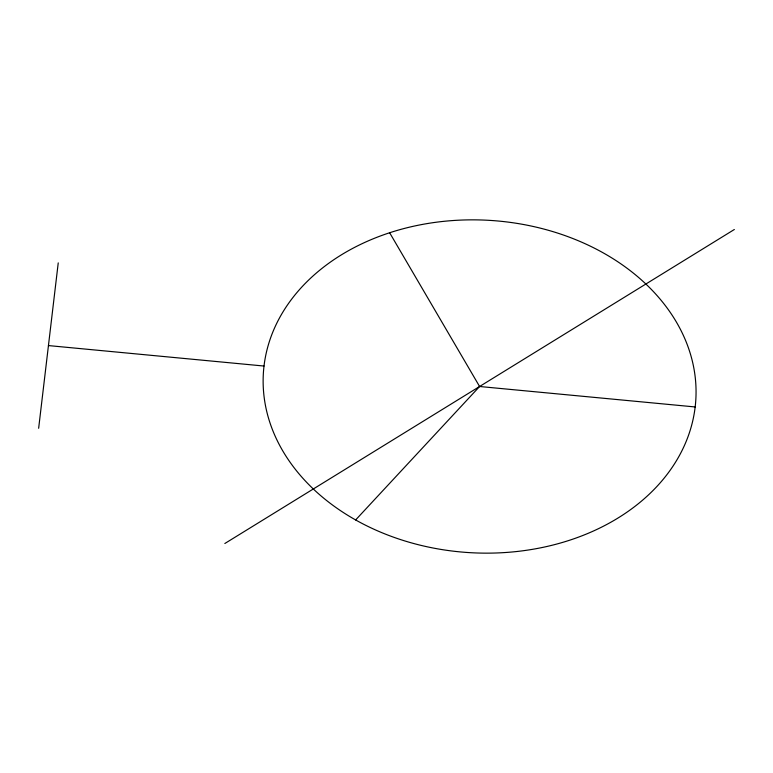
<?xml version="1.0" encoding="UTF-8"?>
<svg xmlns="http://www.w3.org/2000/svg" width="773" height="773" viewBox="0 0 773 773"><rect width="100%" height="100%" fill="white"/><g stroke="black" fill="none" stroke-linecap="round" stroke-linejoin="round"><path stroke-width="1.16" d="M38.65 428.281L58.236 262.888M355.638 519.949L479.598 386.5L695.169 406.956A216.633 166.437 3.5 0 0 388.761 233.04A216.633 166.437 3.5 0 0 354.846 519.504A216.633 166.437 3.5 0 0 695.169 406.956M224.837 543.506L734.35 229.494M48.438 345.579L264.018 366.044M389.64 232.75L479.598 386.5"/></g></svg>
